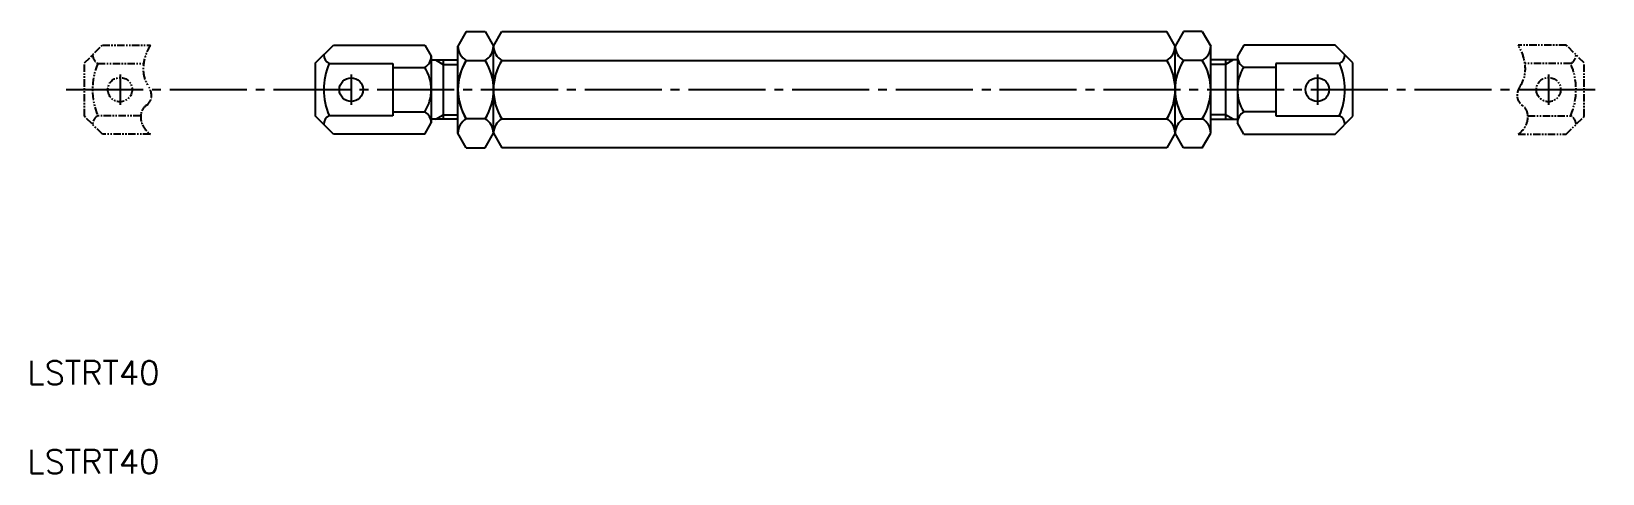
# Model space of a CAD drawing. Extents: x 92 to 357, y -6 to 69.
import ezdxf

# ---------------------------------------------------------------- set-up
doc = ezdxf.new("R2010")
doc.units = 0
doc.linetypes.add('CENTER', pattern=[17.5, 13, -1.5, 1.5, -1.5])
doc.linetypes.add('PHANTOM', pattern=[2.5, 1.25, -0.25, 0.25, -0.25, 0.25, -0.25])
doc.layers.get('0').update_dxf_attribs({"linetype": 'CONTINUOUS'})
doc.layers.add('CENTER', color=1, linetype='CENTER')
doc.styles.get("Standard").update_dxf_attribs({"font": 'txt.shx', "bigfont": '@extfont2.shx'})

msp = doc.modelspace()

# ---------------------------------------------------------------- linework, layer by layer
at = {"color": 3, "linetype": 'PHANTOM'}
for p, q in [((100.69, 63.37), (103.7, 66.38)), ((103.7, 66.38), (111.81, 66.38)), ((350.69, 66.38), (342.57, 66.38)), ((353.69, 63.37), (350.69, 66.38)), ((100.69, 54.37), (100.69, 63.37)), ((102.95, 63.26), (110.67, 63.26)), ((351.44, 63.26), (343.72, 63.26)), ((353.69, 54.37), (353.69, 63.37)), ((103.7, 51.37), (100.69, 54.37)), ((110.17, 54.48), (102.95, 54.48)), ((344.21, 54.48), (351.44, 54.48)), ((350.69, 51.37), (353.69, 54.37)), ((111.81, 51.37), (103.7, 51.37)), ((342.57, 51.37), (350.69, 51.37))]:
    msp.add_line(p, q, dxfattribs=at)
at = {"color": 7, "linetype": 'CONTINUOUS'}
for p, q in [((139.69, 63.37), (142.7, 66.38)), ((142.7, 66.38), (158.11, 66.38)), ((158.11, 66.38), (159.19, 64.49)), ((165.11, 68.69), (163.69, 66.23)), ((165.11, 68.69), (168.27, 68.69)), ((168.27, 68.69), (169.69, 66.23)), ((169.69, 66.23), (171.11, 68.69)), ((171.11, 68.69), (283.27, 68.69)), ((284.69, 66.23), (283.27, 68.69)), ((286.12, 68.69), (284.7, 66.23)), ((289.28, 68.69), (286.12, 68.69)), ((289.28, 68.69), (290.7, 66.23)), ((296.28, 66.38), (295.19, 64.49)), ((311.69, 66.38), (296.28, 66.38)), ((314.69, 63.37), (311.69, 66.38)), ((159.19, 64.49), (159.19, 53.25)), ((159.19, 63.87), (163.69, 63.87)), ((161.2, 63.87), (161.2, 53.87)), ((163.69, 51.51), (163.69, 66.23)), ((165.11, 63.78), (168.27, 63.78)), ((169.69, 51.51), (169.69, 66.23)), ((171.11, 63.78), (283.27, 63.78)), ((284.69, 51.51), (284.69, 66.23)), ((289.28, 63.78), (286.12, 63.78)), ((290.7, 51.51), (290.7, 66.23)), ((295.19, 63.87), (290.7, 63.87)), ((293.19, 63.87), (293.19, 53.87)), ((295.19, 64.49), (295.19, 53.25)), ((139.69, 54.37), (139.69, 63.37)), ((141.95, 63.26), (152.69, 63.26)), ((152.69, 63.26), (152.69, 54.48)), ((152.69, 62.62), (158.11, 62.62)), ((301.69, 62.62), (296.28, 62.62)), ((301.69, 63.26), (301.69, 54.48)), ((312.44, 63.26), (301.69, 63.26)), ((314.69, 54.37), (314.69, 63.37)), ((142.7, 51.37), (139.69, 54.37)), ((152.69, 54.48), (141.95, 54.48)), ((152.69, 55.12), (158.11, 55.12)), ((158.11, 51.37), (159.19, 53.25)), ((163.69, 53.87), (159.19, 53.87)), ((168.27, 53.96), (165.11, 53.96)), ((171.11, 53.96), (283.27, 53.96)), ((286.12, 53.96), (289.28, 53.96)), ((290.7, 53.87), (295.19, 53.87)), ((296.28, 51.37), (295.19, 53.25)), ((301.69, 55.12), (296.28, 55.12)), ((301.69, 54.48), (312.44, 54.48)), ((311.69, 51.37), (314.69, 54.37)), ((158.11, 51.37), (142.7, 51.37)), ((165.11, 49.06), (163.69, 51.51)), ((168.27, 49.06), (169.69, 51.51)), ((169.69, 51.51), (171.11, 49.06)), ((284.69, 51.51), (283.27, 49.06)), ((286.12, 49.06), (284.7, 51.51)), ((289.28, 49.06), (290.7, 51.51)), ((296.28, 51.37), (311.69, 51.37)), ((165.11, 49.06), (168.27, 49.06)), ((283.27, 49.06), (171.11, 49.06)), ((289.28, 49.06), (286.12, 49.06))]:
    msp.add_line(p, q, dxfattribs=at)
at = {"color": 3, "linetype": 'CONTINUOUS'}
for p, q in [((159.9, 63.87), (161.2, 63.12)), ((294.49, 63.87), (293.19, 63.12)), ((161.2, 63.12), (163.69, 63.12)), ((293.19, 63.12), (290.7, 63.12)), ((159.9, 53.87), (161.2, 54.62)), ((161.2, 54.62), (161.2, 54.62)), ((161.2, 54.62), (163.69, 54.62)), ((293.19, 54.62), (290.7, 54.62)), ((293.19, 54.62), (293.18, 54.62)), ((294.49, 53.87), (293.19, 54.62))]:
    msp.add_line(p, q, dxfattribs=at)
at = {"color": 3, "linetype": 'PHANTOM'}
for centre in [(106.69, 58.87), (347.69, 58.87)]:
    msp.add_circle(centre, 2.05, dxfattribs=at)
at = {"color": 7, "linetype": 'CONTINUOUS'}
for centre in [(145.69, 58.87), (308.69, 58.87)]:
    msp.add_circle(centre, 2, dxfattribs=at)
at = {"color": 3, "linetype": 'PHANTOM'}
for centre, radius, start, end in [((119.17, 61.88), 8.63, 148.5515, 165.4936), ((335.21, 61.88), 8.63, 14.5064, 31.4485), ((103.85, 64.82), 1.8, 182.8636, 239.9633), ((117.35, 62.35), 6.75, 165.4936, 184.6699), ((337.03, 62.35), 6.75, 355.3301, 14.5064), ((350.54, 64.82), 1.8, 300.0367, 357.1364), ((113.2, 58.87), 11.15, 156.8342, 203.1658), ((115.25, 62.18), 4.64, 184.6699, 215.3666), ((339.13, 62.18), 4.64, 324.6334, 355.3301), ((341.18, 58.87), 11.15, 336.8342, 23.1658), ((109.17, 57.85), 2.82, 355.6975, 35.3666), ((345.22, 57.85), 2.82, 144.6334, 184.3025), ((112.36, 54.42), 2.18, 123.3793, 171.1222), ((110.15, 57.78), 1.84, 303.3793, 355.6975), ((344.24, 57.78), 1.84, 184.3025, 236.6207), ((342.03, 54.42), 2.18, 8.8778, 56.6207), ((103.85, 52.93), 1.8, 120.0367, 177.1364), ((113.28, 54.28), 3.11, 171.1222, 205.3613), ((341.11, 54.28), 3.11, 334.6387, 8.8778), ((350.54, 52.93), 1.8, 2.8636, 59.9633), ((114.08, 54.66), 4, 205.3613, 235.4706), ((340.31, 54.66), 4, 304.5294, 334.6387)]:
    msp.add_arc(centre, radius, start, end, dxfattribs=at)
at = {"color": 7, "linetype": 'CONTINUOUS'}
for centre, radius, start, end in [((142.85, 64.82), 1.8, 182.8636, 239.9633), ((157.03, 64.5), 2.16, 299.8308, 359.8308), ((166.52, 66.23), 2.83, 180.0757, 240.0757), ((172.89, 58.87), 9.2, 147.7493, 212.2507), ((172.88, 58.87), 9.2, 147.7493, 212.2507), ((166.86, 66.23), 2.83, 299.9243, 359.9243), ((160.5, 58.87), 9.2, 327.7493, 32.2507), ((172.52, 66.23), 2.83, 180.0757, 240.0757), ((178.89, 58.87), 9.2, 147.7493, 180), ((281.86, 66.23), 2.83, 299.9243, 359.9243), ((275.5, 58.87), 9.2, 0, 32.2507), ((287.53, 66.23), 2.83, 180.0757, 240.0757), ((293.89, 58.87), 9.2, 147.7493, 212.2507), ((287.87, 66.23), 2.83, 299.9243, 359.9243), ((281.5, 58.87), 9.2, 327.7493, 32.2507), ((297.36, 64.5), 2.16, 180.1692, 240.1692), ((311.54, 64.82), 1.8, 300.0367, 357.1364), ((152.2, 58.87), 11.15, 156.8342, 203.1658), ((152.17, 58.87), 7.02, 327.6918, 32.3082), ((302.21, 58.87), 7.02, 147.6918, 212.3082), ((302.18, 58.87), 11.15, 336.8342, 23.1658), ((178.89, 58.87), 9.2, 180, 212.2507), ((275.5, 58.87), 9.2, 327.7493, 0), ((142.85, 52.93), 1.8, 120.0367, 177.1364), ((157.03, 53.24), 2.16, 0.1692, 60.1692), ((166.52, 51.51), 2.83, 119.9243, 179.9243), ((166.86, 51.51), 2.83, 0.0757, 60.0757), ((172.52, 51.51), 2.83, 119.9243, 179.9243), ((281.86, 51.51), 2.83, 0.0757, 60.0757), ((287.53, 51.51), 2.83, 119.9243, 179.9243), ((287.87, 51.51), 2.83, 0.0757, 60.0757), ((297.36, 53.24), 2.16, 119.8308, 179.8308), ((311.54, 52.93), 1.8, 2.8636, 59.9633)]:
    msp.add_arc(centre, radius, start, end, dxfattribs=at)
at = {"layer": 'CENTER', "color": 1, "linetype": 'CENTER'}
for p, q in [((106.69, 61.42), (106.69, 56.32)), ((145.69, 61.42), (145.69, 56.32)), ((308.69, 61.42), (308.69, 56.32)), ((347.69, 61.42), (347.69, 56.32)), ((97.58, 58.87), (356.81, 58.87))]:
    msp.add_line(p, q, dxfattribs=at)

# ---------------------------------------------------------------- texts
at = {"color": 7, "linetype": 'CONTINUOUS'}
for p in [(91.05, 9.12), (91.05, -5.88)]:
    msp.add_text('LSTRT40', height=4, dxfattribs=at).set_placement(p)

doc.saveas('drawing.dxf')
